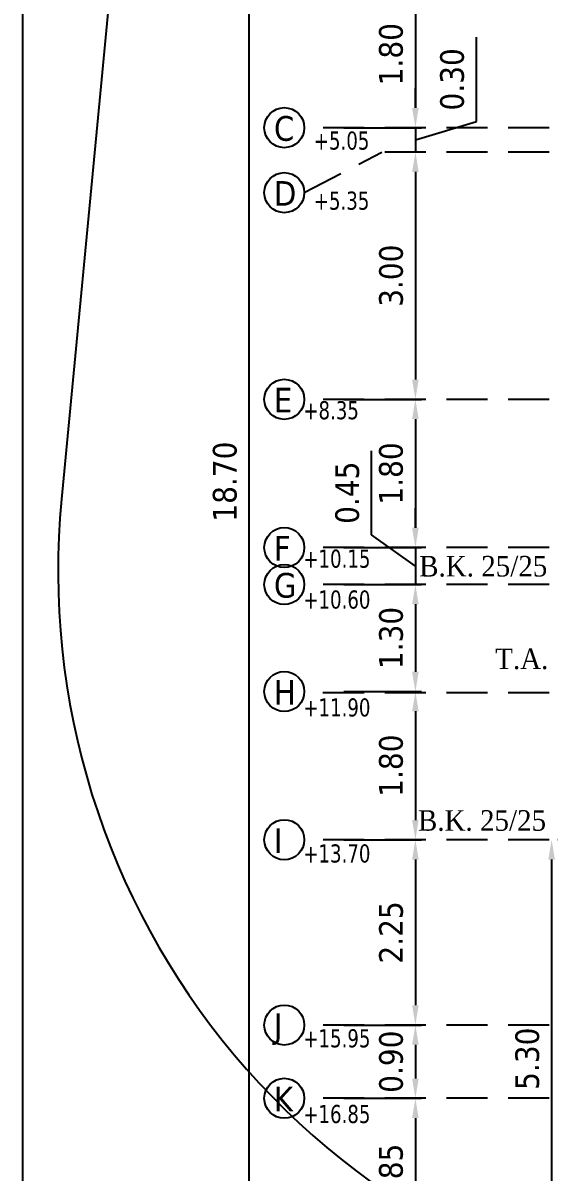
# Model space of a CAD drawing. Header units: millimetres. Extents: x -2171 to 1563, y -1758 to -1505.
# Drawn here: x -2119.65 to -2113.25, y -1614.72 to -1600.76 of the extents above; entities that cross this region are included whole.
import ezdxf

# ---------------------------------------------------------------- set-up
doc = ezdxf.new("R2010")
doc.units = ezdxf.units.MM
doc.header["$PDMODE"] = 32
doc.linetypes.add('DASHDOT', pattern=[25.4, 12.7, -6.35, 0, -6.35])
doc.linetypes.add('HIDDEN', pattern=[0.375, 0.25, -0.125])
doc.layers.get('Defpoints').update_dxf_attribs({"color": 6})
for name, color, linetype in [('-S-AKSONES', 50, 'DASHDOT'), ('-S_TEXT', 3, 'Continuous'), ('Geo_Lines_-1', 94, 'Continuous'), ('STR-AXIS', 2, 'Continuous'), ('Text_Col_-1', 7, 'Continuous')]:
    doc.layers.add(name, color=color, linetype=linetype)
doc.styles.add('S1TmsNwRmn11_b_934_161', font='times.ttf', dxfattribs={"width": 0.933629, "height": 0.001087})
doc.styles.get("Standard").update_dxf_attribs({"font": 'tahoma.ttf'})
doc.styles.add('style1', font='tahoma.ttf', dxfattribs={"width": 0.8})
doc.dimstyles.new('Copy(2) of Standard', dxfattribs={"dimscale": 96, "dimtxt": 0.003, "dimasz": 0.0025, "dimexe": 0.0008, "dimexo": 0.005, "dimgap": 0.0015, "dimtad": 1, "dimrnd": 0.05, "dimzin": 0, "dimdsep": 46, "dimtxsty": 'Standard', "dimcen": 0.001, "dimclrd": 256, "dimclrt": 256, "dimadec": 0, "dimazin": 0, "dimtfac": 1, "dimtofl": 0, "dimtmove": 0, "dimatfit": 3, "dimfxl": 5, "dimtolj": 1, "dimtzin": 0, "dimarcsym": 1})

# ---------------------------------------------------------------- blocks, each defined once
blk = doc.blocks.new('*D332')
at = {"layer": '-S-AKSONES', "color": 0, "linetype": 'Continuous', "lineweight": -2, "ltscale": 0.5, "transparency": 16777216}
for p, q in [((-2116.708, -1596.985), (-2116.975, -1596.985)), ((-2116.708, -1615.684), (-2116.975, -1615.684))]:
    blk.add_line(p, q, dxfattribs=at)
at = {"layer": '-S-AKSONES', "linetype": 'Continuous', "lineweight": -2, "ltscale": 0.5, "transparency": 16777216}
blk.add_line((-2116.898, -1615.444), (-2116.898, -1597.225), dxfattribs=at)
at = {"layer": '-S-AKSONES', "linetype": 'Continuous', "ltscale": 0.5, "transparency": 16777216}
for points in [[(-2116.938, -1597.225), (-2116.858, -1597.225), (-2116.898, -1596.985)], [(-2116.938, -1615.444), (-2116.858, -1615.444), (-2116.898, -1615.684)]]:
    blk.add_solid(points, dxfattribs=at)
at = {"layer": 'Defpoints', "color": 0, "linetype": 'Continuous', "ltscale": 0.5, "transparency": 16777216}
for p in [(-2116.898, -1596.985), (-2116.228, -1596.985), (-2116.228, -1615.684)]:
    blk.add_point(p, dxfattribs=at)
at = {"layer": '-S-AKSONES', "linetype": 'Continuous', "ltscale": 0.5, "transparency": 16777216, "insert": (-2117.192, -1606.335), "char_height": 0.288, "attachment_point": 5, "rotation": 90}
blk.add_mtext('\\A1;18.70', dxfattribs=at)
blk = doc.blocks.new('*D398')
at = {"layer": '-S-AKSONES', "color": 0, "lineweight": -2, "ltscale": 0.5, "transparency": 16777216}
for p, q in [((-2115.748, -1600.251), (-2114.801, -1600.251)), ((-2115.748, -1602.036), (-2114.801, -1602.036))]:
    blk.add_line(p, q, dxfattribs=at)
at = {"layer": '-S-AKSONES', "lineweight": -2, "ltscale": 0.5, "transparency": 16777216}
blk.add_line((-2114.877, -1600.491), (-2114.877, -1601.796), dxfattribs=at)
at = {"layer": '-S-AKSONES', "ltscale": 0.5, "transparency": 16777216}
for points in [[(-2114.917, -1600.491), (-2114.837, -1600.491), (-2114.877, -1600.251)], [(-2114.917, -1601.796), (-2114.837, -1601.796), (-2114.877, -1602.036)]]:
    blk.add_solid(points, dxfattribs=at)
at = {"layer": 'Defpoints', "color": 0, "ltscale": 0.5, "transparency": 16777216}
for p in [(-2116.228, -1600.251), (-2116.228, -1602.036), (-2114.877, -1602.036)]:
    blk.add_point(p, dxfattribs=at)
at = {"layer": '-S-AKSONES', "ltscale": 0.5, "transparency": 16777216, "insert": (-2115.172, -1601.143), "char_height": 0.288, "attachment_point": 5, "rotation": 90}
blk.add_mtext('\\A1;1.80', dxfattribs=at)
blk = doc.blocks.new('*D399')
at = {"layer": '-S-AKSONES', "lineweight": -2, "ltscale": 0.5, "transparency": 16777216}
for p, q in [((-2114.135, -1601.962), (-2114.135, -1600.937)), ((-2114.877, -1601.796), (-2114.877, -1601.556)), ((-2114.877, -1602.184), (-2114.135, -1601.962)), ((-2114.877, -1602.036), (-2114.877, -1602.333)), ((-2114.877, -1602.573), (-2114.877, -1602.813))]:
    blk.add_line(p, q, dxfattribs=at)
at = {"layer": '-S-AKSONES', "color": 0, "lineweight": -2, "ltscale": 0.5, "transparency": 16777216}
for p, q in [((-2115.748, -1602.036), (-2114.801, -1602.036)), ((-2114.804, -1602.333), (-2114.801, -1602.333))]:
    blk.add_line(p, q, dxfattribs=at)
at = {"layer": '-S-AKSONES', "ltscale": 0.5, "transparency": 16777216}
for points in [[(-2114.917, -1601.796), (-2114.837, -1601.796), (-2114.877, -1602.036)], [(-2114.917, -1602.573), (-2114.837, -1602.573), (-2114.877, -1602.333)]]:
    blk.add_solid(points, dxfattribs=at)
at = {"layer": 'Defpoints', "color": 0, "ltscale": 0.5, "transparency": 16777216}
for p in [(-2116.228, -1602.036), (-2115.284, -1602.333), (-2114.877, -1602.333)]:
    blk.add_point(p, dxfattribs=at)
at = {"layer": '-S-AKSONES', "ltscale": 0.5, "transparency": 16777216, "insert": (-2114.429, -1601.449), "char_height": 0.288, "attachment_point": 5, "rotation": 90}
blk.add_mtext('\\A1;0.30', dxfattribs=at)
blk = doc.blocks.new('*D400')
at = {"layer": '-S-AKSONES', "color": 0, "lineweight": -2, "ltscale": 0.5, "transparency": 16777216}
for p, q in [((-2114.804, -1602.333), (-2114.801, -1602.333)), ((-2115.748, -1605.336), (-2114.801, -1605.336))]:
    blk.add_line(p, q, dxfattribs=at)
at = {"layer": '-S-AKSONES', "lineweight": -2, "ltscale": 0.5, "transparency": 16777216}
blk.add_line((-2114.877, -1602.573), (-2114.877, -1605.096), dxfattribs=at)
at = {"layer": '-S-AKSONES', "ltscale": 0.5, "transparency": 16777216}
for points in [[(-2114.917, -1602.573), (-2114.837, -1602.573), (-2114.877, -1602.333)], [(-2114.917, -1605.096), (-2114.837, -1605.096), (-2114.877, -1605.336)]]:
    blk.add_solid(points, dxfattribs=at)
at = {"layer": 'Defpoints', "color": 0, "ltscale": 0.5, "transparency": 16777216}
for p in [(-2115.284, -1602.333), (-2116.228, -1605.336), (-2114.877, -1605.336)]:
    blk.add_point(p, dxfattribs=at)
at = {"layer": '-S-AKSONES', "ltscale": 0.5, "transparency": 16777216, "insert": (-2115.171, -1603.834), "char_height": 0.288, "attachment_point": 5, "rotation": 90}
blk.add_mtext('\\A1;3.00', dxfattribs=at)
blk = doc.blocks.new('*D401')
at = {"layer": '-S-AKSONES', "color": 0, "lineweight": -2, "ltscale": 0.5, "transparency": 16777216}
for p, q in [((-2115.748, -1605.336), (-2114.801, -1605.336)), ((-2115.748, -1607.136), (-2114.801, -1607.136))]:
    blk.add_line(p, q, dxfattribs=at)
at = {"layer": '-S-AKSONES', "lineweight": -2, "ltscale": 0.5, "transparency": 16777216}
blk.add_line((-2114.877, -1605.576), (-2114.877, -1606.896), dxfattribs=at)
at = {"layer": '-S-AKSONES', "ltscale": 0.5, "transparency": 16777216}
for points in [[(-2114.917, -1605.576), (-2114.837, -1605.576), (-2114.877, -1605.336)], [(-2114.917, -1606.896), (-2114.837, -1606.896), (-2114.877, -1607.136)]]:
    blk.add_solid(points, dxfattribs=at)
at = {"layer": 'Defpoints', "color": 0, "ltscale": 0.5, "transparency": 16777216}
for p in [(-2116.228, -1605.336), (-2116.228, -1607.136), (-2114.877, -1607.136)]:
    blk.add_point(p, dxfattribs=at)
at = {"layer": '-S-AKSONES', "ltscale": 0.5, "transparency": 16777216, "insert": (-2115.172, -1606.236), "char_height": 0.288, "attachment_point": 5, "rotation": 90}
blk.add_mtext('\\A1;1.80', dxfattribs=at)
blk = doc.blocks.new('*D402')
at = {"layer": '-S-AKSONES', "lineweight": -2, "ltscale": 0.5, "transparency": 16777216}
for p, q in [((-2115.41, -1606.98), (-2115.41, -1605.96)), ((-2114.877, -1606.896), (-2114.877, -1606.656)), ((-2114.877, -1607.361), (-2115.41, -1606.98)), ((-2114.877, -1607.136), (-2114.877, -1607.585)), ((-2114.877, -1607.825), (-2114.877, -1608.065))]:
    blk.add_line(p, q, dxfattribs=at)
at = {"layer": '-S-AKSONES', "color": 0, "lineweight": -2, "ltscale": 0.5, "transparency": 16777216}
for p, q in [((-2115.748, -1607.136), (-2114.801, -1607.136)), ((-2115.748, -1607.585), (-2114.801, -1607.585))]:
    blk.add_line(p, q, dxfattribs=at)
at = {"layer": '-S-AKSONES', "ltscale": 0.5, "transparency": 16777216}
for points in [[(-2114.917, -1606.896), (-2114.837, -1606.896), (-2114.877, -1607.136)], [(-2114.917, -1607.825), (-2114.837, -1607.825), (-2114.877, -1607.585)]]:
    blk.add_solid(points, dxfattribs=at)
at = {"layer": 'Defpoints', "color": 0, "ltscale": 0.5, "transparency": 16777216}
for p in [(-2116.228, -1607.136), (-2116.228, -1607.585), (-2114.877, -1607.585)]:
    blk.add_point(p, dxfattribs=at)
at = {"layer": '-S-AKSONES', "ltscale": 0.5, "transparency": 16777216, "insert": (-2115.704, -1606.47), "char_height": 0.288, "attachment_point": 5, "rotation": 90}
blk.add_mtext('\\A1;0.45', dxfattribs=at)
blk = doc.blocks.new('*D403')
at = {"layer": '-S-AKSONES', "color": 0, "lineweight": -2, "ltscale": 0.5, "transparency": 16777216}
for p, q in [((-2115.748, -1607.585), (-2114.801, -1607.585)), ((-2115.748, -1608.885), (-2114.801, -1608.885))]:
    blk.add_line(p, q, dxfattribs=at)
at = {"layer": '-S-AKSONES', "lineweight": -2, "ltscale": 0.5, "transparency": 16777216}
blk.add_line((-2114.877, -1607.825), (-2114.877, -1608.645), dxfattribs=at)
at = {"layer": '-S-AKSONES', "ltscale": 0.5, "transparency": 16777216}
for points in [[(-2114.917, -1607.825), (-2114.837, -1607.825), (-2114.877, -1607.585)], [(-2114.917, -1608.645), (-2114.837, -1608.645), (-2114.877, -1608.885)]]:
    blk.add_solid(points, dxfattribs=at)
at = {"layer": 'Defpoints', "color": 0, "ltscale": 0.5, "transparency": 16777216}
for p in [(-2116.228, -1607.585), (-2116.228, -1608.885), (-2114.877, -1608.885)]:
    blk.add_point(p, dxfattribs=at)
at = {"layer": '-S-AKSONES', "ltscale": 0.5, "transparency": 16777216, "insert": (-2115.171, -1608.235), "char_height": 0.288, "attachment_point": 5, "rotation": 90}
blk.add_mtext('\\A1;1.30', dxfattribs=at)
blk = doc.blocks.new('*D404')
at = {"layer": '-S-AKSONES', "color": 0, "lineweight": -2, "ltscale": 0.5, "transparency": 16777216}
for p, q in [((-2115.748, -1608.885), (-2114.801, -1608.885)), ((-2115.748, -1610.686), (-2114.801, -1610.686))]:
    blk.add_line(p, q, dxfattribs=at)
at = {"layer": '-S-AKSONES', "lineweight": -2, "ltscale": 0.5, "transparency": 16777216}
blk.add_line((-2114.877, -1609.125), (-2114.877, -1610.446), dxfattribs=at)
at = {"layer": '-S-AKSONES', "ltscale": 0.5, "transparency": 16777216}
for points in [[(-2114.917, -1609.125), (-2114.837, -1609.125), (-2114.877, -1608.885)], [(-2114.917, -1610.446), (-2114.837, -1610.446), (-2114.877, -1610.686)]]:
    blk.add_solid(points, dxfattribs=at)
at = {"layer": 'Defpoints', "color": 0, "ltscale": 0.5, "transparency": 16777216}
for p in [(-2116.228, -1608.885), (-2116.228, -1610.686), (-2114.877, -1610.686)]:
    blk.add_point(p, dxfattribs=at)
at = {"layer": '-S-AKSONES', "ltscale": 0.5, "transparency": 16777216, "insert": (-2115.172, -1609.785), "char_height": 0.288, "attachment_point": 5, "rotation": 90}
blk.add_mtext('\\A1;1.80', dxfattribs=at)
blk = doc.blocks.new('*D405')
at = {"layer": '-S-AKSONES', "color": 0, "lineweight": -2, "ltscale": 0.5, "transparency": 16777216}
for p, q in [((-2115.748, -1610.686), (-2114.801, -1610.686)), ((-2115.748, -1612.936), (-2114.801, -1612.936))]:
    blk.add_line(p, q, dxfattribs=at)
at = {"layer": '-S-AKSONES', "lineweight": -2, "ltscale": 0.5, "transparency": 16777216}
blk.add_line((-2114.877, -1610.926), (-2114.877, -1612.696), dxfattribs=at)
at = {"layer": '-S-AKSONES', "ltscale": 0.5, "transparency": 16777216}
for points in [[(-2114.917, -1610.926), (-2114.837, -1610.926), (-2114.877, -1610.686)], [(-2114.917, -1612.696), (-2114.837, -1612.696), (-2114.877, -1612.936)]]:
    blk.add_solid(points, dxfattribs=at)
at = {"layer": 'Defpoints', "color": 0, "ltscale": 0.5, "transparency": 16777216}
for p in [(-2116.228, -1610.686), (-2116.228, -1612.936), (-2114.877, -1612.936)]:
    blk.add_point(p, dxfattribs=at)
at = {"layer": '-S-AKSONES', "ltscale": 0.5, "transparency": 16777216, "insert": (-2115.171, -1611.811), "char_height": 0.288, "attachment_point": 5, "rotation": 90}
blk.add_mtext('\\A1;2.25', dxfattribs=at)
blk = doc.blocks.new('*D406')
at = {"layer": '-S-AKSONES', "color": 0, "lineweight": -2, "ltscale": 0.5, "transparency": 16777216}
for p, q in [((-2115.748, -1612.936), (-2114.801, -1612.936)), ((-2115.748, -1613.826), (-2114.801, -1613.826))]:
    blk.add_line(p, q, dxfattribs=at)
at = {"layer": '-S-AKSONES', "lineweight": -2, "ltscale": 0.5, "transparency": 16777216}
blk.add_line((-2114.877, -1613.176), (-2114.877, -1613.586), dxfattribs=at)
at = {"layer": '-S-AKSONES', "ltscale": 0.5, "transparency": 16777216}
for points in [[(-2114.917, -1613.176), (-2114.837, -1613.176), (-2114.877, -1612.936)], [(-2114.917, -1613.586), (-2114.837, -1613.586), (-2114.877, -1613.826)]]:
    blk.add_solid(points, dxfattribs=at)
at = {"layer": 'Defpoints', "color": 0, "ltscale": 0.5, "transparency": 16777216}
for p in [(-2116.228, -1612.936), (-2116.228, -1613.826), (-2114.877, -1613.826)]:
    blk.add_point(p, dxfattribs=at)
at = {"layer": '-S-AKSONES', "ltscale": 0.5, "transparency": 16777216, "insert": (-2115.171, -1613.381), "char_height": 0.288, "attachment_point": 5, "rotation": 90}
blk.add_mtext('\\A1;0.90', dxfattribs=at)
blk = doc.blocks.new('*D407')
at = {"layer": '-S-AKSONES', "color": 0, "lineweight": -2, "ltscale": 0.5, "transparency": 16777216}
for p, q in [((-2115.748, -1613.826), (-2114.801, -1613.826)), ((-2115.748, -1615.684), (-2114.801, -1615.684))]:
    blk.add_line(p, q, dxfattribs=at)
at = {"layer": '-S-AKSONES', "lineweight": -2, "ltscale": 0.5, "transparency": 16777216}
blk.add_line((-2114.877, -1614.066), (-2114.877, -1615.444), dxfattribs=at)
at = {"layer": '-S-AKSONES', "ltscale": 0.5, "transparency": 16777216}
for points in [[(-2114.917, -1614.066), (-2114.837, -1614.066), (-2114.877, -1613.826)], [(-2114.917, -1615.444), (-2114.837, -1615.444), (-2114.877, -1615.684)]]:
    blk.add_solid(points, dxfattribs=at)
at = {"layer": 'Defpoints', "color": 0, "ltscale": 0.5, "transparency": 16777216}
for p in [(-2116.228, -1613.826), (-2116.228, -1615.684), (-2114.877, -1615.684)]:
    blk.add_point(p, dxfattribs=at)
at = {"layer": '-S-AKSONES', "ltscale": 0.5, "transparency": 16777216, "insert": (-2115.172, -1614.755), "char_height": 0.288, "attachment_point": 5, "rotation": 90}
blk.add_mtext('\\A1;1.85', dxfattribs=at)
blk = doc.blocks.new('*D417')
at = {"layer": '-S-AKSONES', "color": 0, "lineweight": -2, "ltscale": 0.5, "transparency": 16777216}
for p, q in [((-2112.741, -1610.686), (-2113.144, -1610.686)), ((-2113.701, -1616.004), (-2113.298, -1616.004))]:
    blk.add_line(p, q, dxfattribs=at)
at = {"layer": '-S-AKSONES', "lineweight": -2, "ltscale": 0.5, "transparency": 16777216}
blk.add_line((-2113.221, -1610.926), (-2113.221, -1615.764), dxfattribs=at)
at = {"layer": '-S-AKSONES', "ltscale": 0.5, "transparency": 16777216}
for points in [[(-2113.261, -1610.926), (-2113.181, -1610.926), (-2113.221, -1610.686)], [(-2113.261, -1615.764), (-2113.181, -1615.764), (-2113.221, -1616.004)]]:
    blk.add_solid(points, dxfattribs=at)
at = {"layer": 'Defpoints', "color": 0, "ltscale": 0.5, "transparency": 16777216}
for p in [(-2113.221, -1610.686), (-2113.221, -1616.004), (-2113.221, -1616.004)]:
    blk.add_point(p, dxfattribs=at)
at = {"layer": '-S-AKSONES', "ltscale": 0.5, "transparency": 16777216, "insert": (-2113.515, -1613.345), "char_height": 0.288, "attachment_point": 5, "rotation": 90}
blk.add_mtext('\\A1;5.30', dxfattribs=at)

msp = doc.modelspace()

# ---------------------------------------------------------------- linework, layer by layer
at = {"layer": '-S_TEXT', "ltscale": 5}
msp.add_lwpolyline([(-2119.6475, -1589.182), (-2061.5, -1589.182), (-2061.5, -1629.2267), (-2119.6475, -1629.2267)], close=True, dxfattribs=at)
at = {"layer": '-S_TEXT', "color": 2}
for centre in [(-2116.4707, -1602.0359), (-2116.4707, -1602.8253), (-2116.4707, -1605.3359), (-2116.4707, -1607.1359), (-2116.4708, -1607.5853), (-2116.4707, -1608.8847), (-2116.4707, -1610.6856), (-2116.4707, -1612.9359), (-2116.4707, -1613.8259)]:
    msp.add_circle(centre, 0.2432, dxfattribs=at)
at = {"layer": 'Geo_Lines_-1', "color": 94, "ltscale": 0.5}
msp.add_lwpolyline([(-2118.2673, -1596.9859), (-2119.1798, -1606.5488, 0.4189744), (-2110.7979, -1616.5329), (-2073.4708, -1619.4842, 0.4025719), (-2063.6772, -1611.458), (-2061.8958, -1595.2502), (-2087.7432, -1594.886), (-2087.7673, -1596.9859)], format="xyb", close=True, dxfattribs=at)
at = {"layer": 'STR-AXIS', "color": 2, "linetype": 'HIDDEN', "ltscale": 2}
for p, q in [((-2061.5, -1602.0359), (-2116.2276, -1602.0359)), ((-2116.2276, -1602.8253), (-2115.2838, -1602.3331)), ((-2061.5, -1602.3331), (-2115.2838, -1602.3331)), ((-2061.5, -1605.3359), (-2116.2276, -1605.3359)), ((-2061.5, -1607.1359), (-2116.2276, -1607.1359)), ((-2061.5001, -1607.5853), (-2116.2276, -1607.5853)), ((-2061.5002, -1608.9001), (-2116.2278, -1608.9001)), ((-2061.5, -1610.6856), (-2116.2276, -1610.6856)), ((-2061.5, -1612.9359), (-2116.2276, -1612.9359)), ((-2061.5, -1613.8259), (-2116.2276, -1613.8259))]:
    msp.add_line(p, q, dxfattribs=at)

# ---------------------------------------------------------------- texts
at = {"layer": '-S_TEXT'}
for s, p in [('C', (-2116.5964, -1602.195)), ('D', (-2116.5964, -1602.9844)), ('E', (-2116.5964, -1605.495)), ('F', (-2116.5964, -1607.295)), ('G', (-2116.5965, -1607.7445)), ('H', (-2116.5964, -1609.0438)), ('I', (-2116.5964, -1610.8448)), ('J', (-2116.5964, -1613.095)), ('K', (-2116.5964, -1613.9851))]:
    msp.add_text(s, height=0.3, dxfattribs=at).set_placement(p)
at = {"layer": '-S_TEXT', "style": 'style1', "width": 0.85}
for s, p in [('+5.05', (-2116.1121, -1602.3023)), ('+5.35', (-2116.1121, -1603.0323)), ('+8.35', (-2116.2398, -1605.5779)), ('+10.15', (-2116.2398, -1607.3808)), ('+10.60', (-2116.2398, -1607.8772)), ('+11.90', (-2116.2398, -1609.1881)), ('+13.70', (-2116.2398, -1610.9618)), ('+15.95', (-2116.2398, -1613.2069)), ('+16.85', (-2116.2398, -1614.1266))]:
    msp.add_text(s, height=0.22, dxfattribs=at).set_placement(p)
at = {"layer": 'Text_Col_-1', "color": 200, "style": 'S1TmsNwRmn11_b_934_161', "width": 0.933629}
for s, p in [('B.K. 25/25', (-2114.8307, -1607.4876)), ('T.A.', (-2113.9063, -1608.6123)), ('B.K. 25/25', (-2114.8457, -1610.5762))]:
    msp.add_text(s, height=0.25, dxfattribs=at).set_placement(p)

# ---------------------------------------------------------------- dimensions: what is measured, and where the dimension line sits
at = {"layer": '-S-AKSONES', "linetype": 'Continuous', "ltscale": 0.5}
dim = msp.add_linear_dim(base=(-2116.8979, -1596.9854), p1=(-2116.2276, -1615.6836), p2=(-2116.2276, -1596.9854), angle=90, dimstyle='Copy(2) of Standard', override={"dimtmove": 1}, dxfattribs=at)
dim.commit()
dim.dimension.update_dxf_attribs({"geometry": '*D332', "text_midpoint": (-2117.1925, -1606.3345)})
at = {"layer": '-S-AKSONES', "color": 253, "ltscale": 0.5}
for base, p1, p2, picture, middle in [((-2114.8775, -1602.0359), (-2116.2276, -1600.2505), (-2116.2276, -1602.0359), '*D398', (-2115.1721, -1601.1432)), ((-2114.8775, -1602.3331), (-2116.2276, -1602.0359), (-2115.2838, -1602.3331), '*D399', (-2114.4287, -1601.8177)), ((-2114.8775, -1605.3359), (-2115.2838, -1602.3331), (-2116.2276, -1605.3359), '*D400', (-2115.1715, -1603.8345)), ((-2114.8775, -1607.1359), (-2116.2276, -1605.3359), (-2116.2276, -1607.1359), '*D401', (-2115.1721, -1606.2359)), ((-2114.8775, -1608.8847), (-2116.2276, -1607.5853), (-2116.2276, -1608.8847), '*D403', (-2115.1715, -1608.235)), ((-2114.8775, -1610.6856), (-2116.2276, -1608.8847), (-2116.2276, -1610.6856), '*D404', (-2115.1721, -1609.7852)), ((-2114.8775, -1612.9359), (-2116.2276, -1610.6856), (-2116.2276, -1612.9359), '*D405', (-2115.1715, -1611.8108)), ((-2114.8775, -1615.6836), (-2116.2276, -1613.8259), (-2116.2276, -1615.6836), '*D407', (-2115.1721, -1614.7548))]:
    dim = msp.add_linear_dim(base=base, p1=p1, p2=p2, angle=90, dimstyle='Copy(2) of Standard', override={"dimtmove": 1}, dxfattribs=at)
    dim.commit()
    dim.dimension.update_dxf_attribs({"geometry": picture, "text_midpoint": middle})
for base, p1, p2, picture, middle in [((-2114.8775, -1607.5853), (-2116.2276, -1607.1359), (-2116.2276, -1607.5853), '*D402', (-2115.4096, -1606.8357)), ((-2114.8775, -1613.8259), (-2116.2276, -1612.9359), (-2116.2276, -1613.8259), '*D406', (-2114.8775, -1613.3809))]:
    dim = msp.add_linear_dim(base=base, p1=p1, p2=p2, angle=90, dimstyle='Copy(2) of Standard', override={"dimtmove": 1}, dxfattribs=at)
    dim.commit()
    dim.dimension.update_dxf_attribs({"geometry": picture, "text_midpoint": middle, "dimtype": 128})
dim = msp.add_aligned_dim(p1=(-2113.2213, -1610.6861), p2=(-2113.2213, -1616.0038), distance=0, dimstyle='Copy(2) of Standard', override={"dimtmove": 1}, dxfattribs=at)
dim.commit()
dim.dimension.update_dxf_attribs({"geometry": '*D417', "text_midpoint": (-2113.5153, -1613.345)})

doc.saveas('drawing.dxf')
